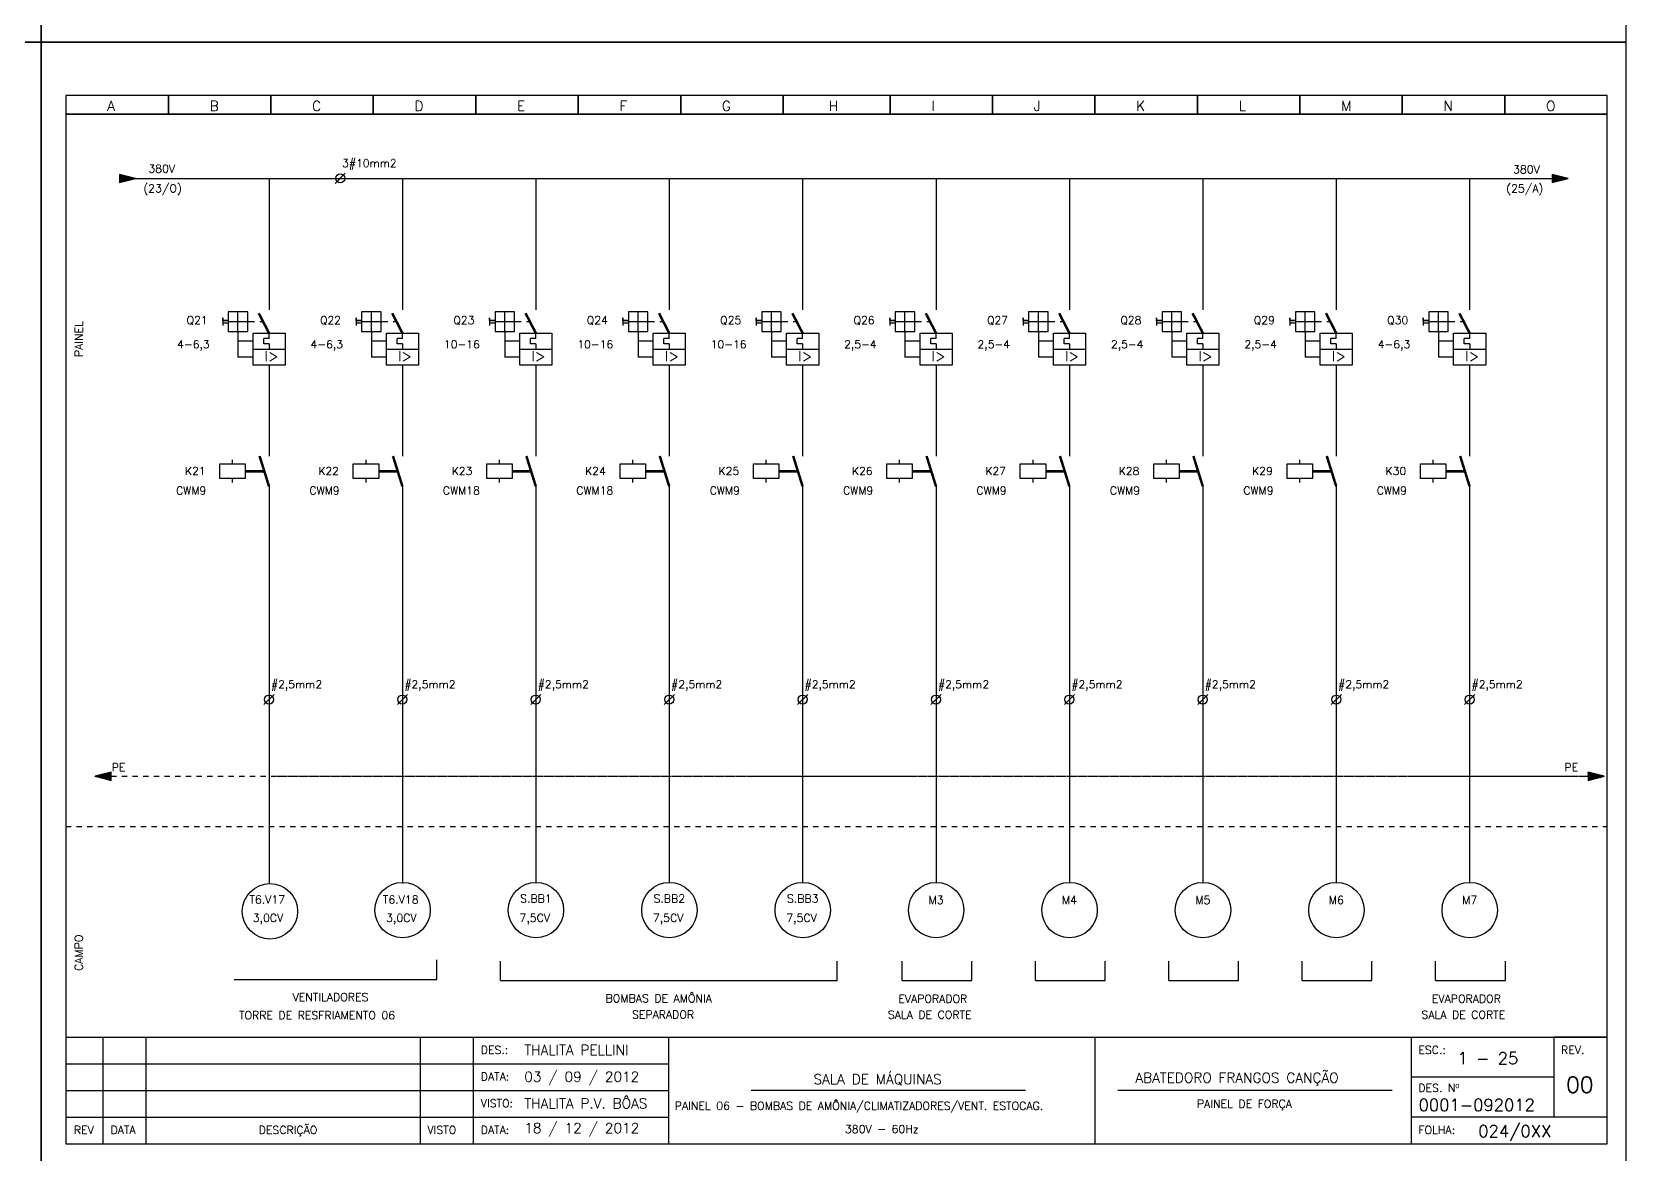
# Model space of a CAD drawing. Header units: millimetres. Extents: x 1974 to 2560, y 1429 to 1567.
# Drawn here: x 2159.6 to 2189.47, y 1512.83 to 1533.85 of the extents above; entities that cross this region are included whole.
import ezdxf

# ---------------------------------------------------------------- set-up
doc = ezdxf.new("R2010")
doc.units = ezdxf.units.MM
for name, pattern in [('DASHDOT2', [0.5, 0.25, -0.125, 0, -0.125]), ('DASHED', [0.75, 0.5, -0.25]), ('HIDDEN2', [0.1875, 0.125, -0.0625])]:
    doc.linetypes.add(name, pattern=pattern)
for name, color, linetype in [('1', 5, 'Continuous'), ('ALIMENTAÇÃO', 6, 'Continuous'), ('CONECTOR_SAK', 2, 'Continuous'), ('DISJUNTOR', 5, 'Continuous'), ('EQUIPAMENTOS', 5, 'Continuous'), ('MARGEM', 1, 'Continuous'), ('MOTORES', 5, 'Continuous'), ('PAINEL', 7, 'Continuous'), ('TERRA', 3, 'DASHED'), ('TEXTO', 4, 'Continuous'), ('TEXTO_2', 5, 'Continuous'), ('TIMBRE', 7, 'Continuous')]:
    doc.layers.add(name, color=color, linetype=linetype)
doc.styles.add('REGUA60', font='romans.shx', dxfattribs={"height": 2})
doc.styles.add('ROMANC', font='romanc.shx', dxfattribs={"height": 0.55})
doc.styles.add('ROMANS', font='romans.shx', dxfattribs={"height": 37})

msp = doc.modelspace()

# ---------------------------------------------------------------- hatches: boundary and pattern name
at = {"layer": 'EQUIPAMENTOS'}
for points in [[(2161.54, 1531.109), (2161.24, 1531.184), (2161.24, 1531.034)], [(2188.386, 1531.109), (2188.086, 1531.184), (2188.086, 1531.034)]]:
    msp.add_hatch(color=256, dxfattribs=at).paths.add_polyline_path(points)
at = {"layer": 'TERRA'}
h = msp.add_hatch(dxfattribs=at)
h.set_pattern_fill('ANSI31', color=256, scale=0.004, angle=180, style=0)
h.set_pattern_definition([(225, (2218.03320223, 1568.52584864), (0.0003535533906, -0.0003535533906), [])])
h.paths.add_polyline_path([(2160.779, 1519.906), (2161.079, 1519.906), (2161.079, 1519.981)])
h.paths.add_polyline_path([(2161.079, 1519.831), (2161.079, 1519.906), (2160.779, 1519.906)])
h = msp.add_hatch(dxfattribs=at)
h.set_pattern_fill('ANSI31', color=256, scale=0.004, style=0)
h.set_pattern_definition([(45, (2131.80874803, 1471.2862611), (-0.0003535533906, 0.0003535533906), [])])
h.paths.add_polyline_path([(2189.063, 1519.906), (2188.763, 1519.906), (2188.763, 1519.831)])
h.paths.add_polyline_path([(2188.763, 1519.981), (2188.763, 1519.906), (2189.063, 1519.906)])

# ---------------------------------------------------------------- linework, layer by layer
for p, q in [((2167.185, 1516.102), (2167.185, 1516.466)), ((2168.378, 1516.078), (2168.378, 1516.442)), ((2174.685, 1516.078), (2174.685, 1516.442)), ((2175.903, 1516.078), (2175.903, 1516.442)), ((2177.21, 1516.078), (2177.21, 1516.442)), ((2178.403, 1516.078), (2178.403, 1516.442)), ((2179.71, 1516.078), (2179.71, 1516.442)), ((2180.903, 1516.078), (2180.903, 1516.442)), ((2182.21, 1516.078), (2182.21, 1516.442)), ((2183.403, 1516.078), (2183.403, 1516.442)), ((2184.71, 1516.078), (2184.71, 1516.442)), ((2185.903, 1516.078), (2185.903, 1516.442)), ((2187.21, 1516.078), (2187.21, 1516.442)), ((2163.386, 1516.102), (2167.185, 1516.102)), ((2168.378, 1516.078), (2174.685, 1516.078)), ((2175.903, 1516.078), (2177.21, 1516.078)), ((2178.403, 1516.078), (2179.71, 1516.078)), ((2180.903, 1516.078), (2182.21, 1516.078)), ((2183.403, 1516.078), (2184.71, 1516.078)), ((2185.903, 1516.078), (2187.21, 1516.078)), ((2189.119, 1515.022), (2188.119, 1515.022))]:
    msp.add_line(p, q)
at = {"layer": '1'}
for p, q in [((2163.64, 1528.607), (2163.276, 1528.607)), ((2163.276, 1528.607), (2163.276, 1528.243)), ((2163.458, 1528.243), (2163.458, 1528.607)), ((2163.64, 1528.243), (2163.64, 1528.607)), ((2166.14, 1528.607), (2165.776, 1528.607)), ((2165.776, 1528.607), (2165.776, 1528.243)), ((2165.958, 1528.243), (2165.958, 1528.607)), ((2166.14, 1528.243), (2166.14, 1528.607)), ((2168.64, 1528.607), (2168.276, 1528.607)), ((2168.276, 1528.607), (2168.276, 1528.243)), ((2168.458, 1528.243), (2168.458, 1528.607)), ((2168.64, 1528.243), (2168.64, 1528.607)), ((2171.14, 1528.607), (2170.776, 1528.607)), ((2170.776, 1528.607), (2170.776, 1528.243)), ((2170.958, 1528.243), (2170.958, 1528.607)), ((2171.14, 1528.243), (2171.14, 1528.607)), ((2173.64, 1528.607), (2173.276, 1528.607)), ((2173.276, 1528.607), (2173.276, 1528.243)), ((2173.458, 1528.243), (2173.458, 1528.607)), ((2173.64, 1528.243), (2173.64, 1528.607)), ((2176.14, 1528.607), (2175.776, 1528.607)), ((2175.776, 1528.607), (2175.776, 1528.243)), ((2175.958, 1528.243), (2175.958, 1528.607)), ((2176.14, 1528.243), (2176.14, 1528.607)), ((2178.64, 1528.607), (2178.276, 1528.607)), ((2178.276, 1528.607), (2178.276, 1528.243)), ((2178.458, 1528.243), (2178.458, 1528.607)), ((2178.64, 1528.243), (2178.64, 1528.607)), ((2181.14, 1528.607), (2180.776, 1528.607)), ((2180.776, 1528.607), (2180.776, 1528.243)), ((2180.958, 1528.243), (2180.958, 1528.607)), ((2181.14, 1528.243), (2181.14, 1528.607)), ((2183.64, 1528.607), (2183.276, 1528.607)), ((2183.276, 1528.607), (2183.276, 1528.243)), ((2183.458, 1528.243), (2183.458, 1528.607)), ((2183.64, 1528.243), (2183.64, 1528.607)), ((2186.14, 1528.607), (2185.776, 1528.607)), ((2185.776, 1528.607), (2185.776, 1528.243)), ((2185.958, 1528.243), (2185.958, 1528.607)), ((2186.14, 1528.243), (2186.14, 1528.607)), ((2163.172, 1528.498), (2163.172, 1528.352)), ((2163.172, 1528.446), (2163.172, 1528.498)), ((2163.276, 1528.446), (2163.172, 1528.446)), ((2163.172, 1528.446), (2163.276, 1528.446)), ((2163.172, 1528.404), (2163.276, 1528.404)), ((2163.276, 1528.425), (2163.64, 1528.425)), ((2163.276, 1528.243), (2163.64, 1528.243)), ((2165.672, 1528.498), (2165.672, 1528.352)), ((2165.672, 1528.446), (2165.672, 1528.498)), ((2165.776, 1528.446), (2165.672, 1528.446)), ((2165.672, 1528.446), (2165.776, 1528.446)), ((2165.672, 1528.404), (2165.776, 1528.404)), ((2165.776, 1528.425), (2166.14, 1528.425)), ((2165.776, 1528.243), (2166.14, 1528.243)), ((2168.172, 1528.498), (2168.172, 1528.352)), ((2168.172, 1528.446), (2168.172, 1528.498)), ((2168.276, 1528.446), (2168.172, 1528.446)), ((2168.172, 1528.446), (2168.276, 1528.446)), ((2168.172, 1528.404), (2168.276, 1528.404)), ((2168.276, 1528.425), (2168.64, 1528.425)), ((2168.276, 1528.243), (2168.64, 1528.243)), ((2170.672, 1528.498), (2170.672, 1528.352)), ((2170.672, 1528.446), (2170.672, 1528.498)), ((2170.776, 1528.446), (2170.672, 1528.446)), ((2170.672, 1528.446), (2170.776, 1528.446)), ((2170.672, 1528.404), (2170.776, 1528.404)), ((2170.776, 1528.425), (2171.14, 1528.425)), ((2170.776, 1528.243), (2171.14, 1528.243)), ((2173.172, 1528.498), (2173.172, 1528.352)), ((2173.172, 1528.446), (2173.172, 1528.498)), ((2173.276, 1528.446), (2173.172, 1528.446)), ((2173.172, 1528.446), (2173.276, 1528.446)), ((2173.172, 1528.404), (2173.276, 1528.404)), ((2173.276, 1528.425), (2173.64, 1528.425)), ((2173.276, 1528.243), (2173.64, 1528.243)), ((2175.672, 1528.498), (2175.672, 1528.352)), ((2175.672, 1528.446), (2175.672, 1528.498)), ((2175.776, 1528.446), (2175.672, 1528.446)), ((2175.672, 1528.446), (2175.776, 1528.446)), ((2175.672, 1528.404), (2175.776, 1528.404)), ((2175.776, 1528.425), (2176.14, 1528.425)), ((2175.776, 1528.243), (2176.14, 1528.243)), ((2178.172, 1528.498), (2178.172, 1528.352)), ((2178.172, 1528.446), (2178.172, 1528.498)), ((2178.276, 1528.446), (2178.172, 1528.446)), ((2178.172, 1528.446), (2178.276, 1528.446)), ((2178.172, 1528.404), (2178.276, 1528.404)), ((2178.276, 1528.425), (2178.64, 1528.425)), ((2178.276, 1528.243), (2178.64, 1528.243)), ((2180.672, 1528.498), (2180.672, 1528.352)), ((2180.672, 1528.446), (2180.672, 1528.498)), ((2180.776, 1528.446), (2180.672, 1528.446)), ((2180.672, 1528.446), (2180.776, 1528.446)), ((2180.672, 1528.404), (2180.776, 1528.404)), ((2180.776, 1528.425), (2181.14, 1528.425)), ((2180.776, 1528.243), (2181.14, 1528.243)), ((2183.172, 1528.498), (2183.172, 1528.352)), ((2183.172, 1528.446), (2183.172, 1528.498)), ((2183.276, 1528.446), (2183.172, 1528.446)), ((2183.172, 1528.446), (2183.276, 1528.446)), ((2183.172, 1528.404), (2183.276, 1528.404)), ((2183.276, 1528.425), (2183.64, 1528.425)), ((2183.276, 1528.243), (2183.64, 1528.243)), ((2185.672, 1528.498), (2185.672, 1528.352)), ((2185.672, 1528.446), (2185.672, 1528.498)), ((2185.776, 1528.446), (2185.672, 1528.446)), ((2185.672, 1528.446), (2185.776, 1528.446)), ((2185.672, 1528.404), (2185.776, 1528.404)), ((2185.776, 1528.425), (2186.14, 1528.425)), ((2185.776, 1528.243), (2186.14, 1528.243))]:
    msp.add_line(p, q, dxfattribs=at)
at = {"layer": 'ALIMENTAÇÃO', "color": 6}
for p, q in [((2164.04, 1531.109), (2164.04, 1528.645)), ((2166.54, 1531.109), (2166.54, 1528.645)), ((2169.04, 1531.109), (2169.04, 1528.645)), ((2171.54, 1531.109), (2171.54, 1528.645)), ((2174.04, 1531.109), (2174.04, 1528.645)), ((2176.54, 1531.109), (2176.54, 1528.645)), ((2179.04, 1531.109), (2179.04, 1528.645)), ((2181.54, 1531.109), (2181.54, 1528.645)), ((2184.04, 1531.109), (2184.04, 1528.645)), ((2186.54, 1531.109), (2186.54, 1528.645)), ((2164.04, 1527.607), (2164.04, 1525.902)), ((2166.54, 1527.607), (2166.54, 1525.902)), ((2169.04, 1527.607), (2169.04, 1525.902)), ((2171.54, 1527.607), (2171.54, 1525.902)), ((2174.04, 1527.607), (2174.04, 1525.902)), ((2176.54, 1527.607), (2176.54, 1525.902)), ((2179.04, 1527.607), (2179.04, 1525.902)), ((2181.54, 1527.607), (2181.54, 1525.902)), ((2184.04, 1527.607), (2184.04, 1525.902)), ((2186.54, 1527.607), (2186.54, 1525.902)), ((2164.04, 1525.339), (2164.04, 1521.345)), ((2166.54, 1525.339), (2166.54, 1521.345)), ((2169.04, 1525.339), (2169.04, 1521.345)), ((2171.54, 1525.339), (2171.54, 1521.345)), ((2174.04, 1525.339), (2174.04, 1521.345)), ((2176.54, 1525.339), (2176.54, 1521.345)), ((2179.04, 1525.339), (2179.04, 1521.345)), ((2181.54, 1525.339), (2181.54, 1521.345)), ((2184.04, 1525.339), (2184.04, 1521.345)), ((2186.54, 1525.339), (2186.54, 1521.345)), ((2164.04, 1521.345), (2164.04, 1517.896)), ((2166.54, 1521.345), (2166.54, 1517.896)), ((2169.04, 1521.345), (2169.04, 1517.919)), ((2171.54, 1521.345), (2171.54, 1517.919)), ((2174.04, 1521.345), (2174.04, 1517.919)), ((2176.54, 1521.345), (2176.54, 1517.919)), ((2179.04, 1521.345), (2179.04, 1517.919)), ((2181.54, 1521.345), (2181.54, 1517.919)), ((2184.04, 1521.345), (2184.04, 1517.919)), ((2186.54, 1521.345), (2186.54, 1517.919))]:
    msp.add_line(p, q, dxfattribs=at)
at = {"layer": 'CONECTOR_SAK'}
for p, q in [((2165.47, 1531.206), (2165.279, 1531.013)), ((2164.136, 1521.442), (2163.945, 1521.249)), ((2166.636, 1521.442), (2166.445, 1521.249)), ((2169.136, 1521.442), (2168.945, 1521.249)), ((2171.636, 1521.442), (2171.445, 1521.249)), ((2174.136, 1521.442), (2173.945, 1521.249)), ((2176.636, 1521.442), (2176.445, 1521.249)), ((2179.136, 1521.442), (2178.945, 1521.249)), ((2181.636, 1521.442), (2181.445, 1521.249)), ((2184.136, 1521.442), (2183.945, 1521.249)), ((2186.636, 1521.442), (2186.445, 1521.249))]:
    msp.add_line(p, q, dxfattribs=at)
for centre in [(2165.374, 1531.109), (2164.04, 1521.345), (2166.54, 1521.345), (2169.04, 1521.345), (2171.54, 1521.345), (2174.04, 1521.345), (2176.54, 1521.345), (2179.04, 1521.345), (2181.54, 1521.345), (2184.04, 1521.345), (2186.54, 1521.345)]:
    msp.add_circle(centre, 0.0846, dxfattribs=at)
at = {"layer": 'DISJUNTOR'}
for p, q in [((2163.458, 1528.243), (2163.458, 1527.757)), ((2164.041, 1528.108), (2164.041, 1528.208)), ((2165.958, 1528.243), (2165.958, 1527.757)), ((2166.541, 1528.108), (2166.541, 1528.208)), ((2168.458, 1528.243), (2168.458, 1527.757)), ((2169.041, 1528.108), (2169.041, 1528.208)), ((2170.958, 1528.243), (2170.958, 1527.757)), ((2171.541, 1528.108), (2171.541, 1528.208)), ((2173.458, 1528.243), (2173.458, 1527.757)), ((2174.041, 1528.108), (2174.041, 1528.208)), ((2175.958, 1528.243), (2175.958, 1527.757)), ((2176.541, 1528.108), (2176.541, 1528.208)), ((2178.458, 1528.243), (2178.458, 1527.757)), ((2179.041, 1528.108), (2179.041, 1528.208)), ((2180.958, 1528.243), (2180.958, 1527.757)), ((2181.541, 1528.108), (2181.541, 1528.208)), ((2183.458, 1528.243), (2183.458, 1527.757)), ((2184.041, 1528.108), (2184.041, 1528.208)), ((2185.958, 1528.243), (2185.958, 1527.757)), ((2186.541, 1528.108), (2186.541, 1528.208)), ((2163.74, 1528.057), (2163.458, 1528.057)), ((2163.741, 1527.908), (2164.341, 1527.908)), ((2164.041, 1528.108), (2163.941, 1528.108)), ((2163.941, 1528.008), (2163.941, 1528.108)), ((2164.041, 1528.008), (2163.941, 1528.008)), ((2164.041, 1528.008), (2164.041, 1527.908)), ((2166.24, 1528.057), (2165.958, 1528.057)), ((2166.241, 1527.908), (2166.841, 1527.908)), ((2166.541, 1528.108), (2166.441, 1528.108)), ((2166.441, 1528.008), (2166.441, 1528.108)), ((2166.541, 1528.008), (2166.441, 1528.008)), ((2166.541, 1528.008), (2166.541, 1527.908)), ((2168.74, 1528.057), (2168.458, 1528.057)), ((2168.741, 1527.908), (2169.341, 1527.908)), ((2169.041, 1528.108), (2168.941, 1528.108)), ((2168.941, 1528.008), (2168.941, 1528.108)), ((2169.041, 1528.008), (2168.941, 1528.008)), ((2169.041, 1528.008), (2169.041, 1527.908)), ((2171.24, 1528.057), (2170.958, 1528.057)), ((2171.241, 1527.908), (2171.841, 1527.908)), ((2171.541, 1528.108), (2171.441, 1528.108)), ((2171.441, 1528.008), (2171.441, 1528.108)), ((2171.541, 1528.008), (2171.441, 1528.008)), ((2171.541, 1528.008), (2171.541, 1527.908)), ((2173.74, 1528.057), (2173.458, 1528.057)), ((2173.741, 1527.908), (2174.341, 1527.908)), ((2174.041, 1528.108), (2173.941, 1528.108)), ((2173.941, 1528.008), (2173.941, 1528.108)), ((2174.041, 1528.008), (2173.941, 1528.008)), ((2174.041, 1528.008), (2174.041, 1527.908)), ((2176.24, 1528.057), (2175.958, 1528.057)), ((2176.241, 1527.908), (2176.841, 1527.908)), ((2176.541, 1528.108), (2176.441, 1528.108)), ((2176.441, 1528.008), (2176.441, 1528.108)), ((2176.541, 1528.008), (2176.441, 1528.008)), ((2176.541, 1528.008), (2176.541, 1527.908)), ((2178.74, 1528.057), (2178.458, 1528.057)), ((2178.741, 1527.908), (2179.341, 1527.908)), ((2179.041, 1528.108), (2178.941, 1528.108)), ((2178.941, 1528.008), (2178.941, 1528.108)), ((2179.041, 1528.008), (2178.941, 1528.008)), ((2179.041, 1528.008), (2179.041, 1527.908)), ((2181.24, 1528.057), (2180.958, 1528.057)), ((2181.241, 1527.908), (2181.841, 1527.908)), ((2181.541, 1528.108), (2181.441, 1528.108)), ((2181.441, 1528.008), (2181.441, 1528.108)), ((2181.541, 1528.008), (2181.441, 1528.008)), ((2181.541, 1528.008), (2181.541, 1527.908)), ((2183.74, 1528.057), (2183.458, 1528.057)), ((2183.741, 1527.908), (2184.341, 1527.908)), ((2184.041, 1528.108), (2183.941, 1528.108)), ((2183.941, 1528.008), (2183.941, 1528.108)), ((2184.041, 1528.008), (2183.941, 1528.008)), ((2184.041, 1528.008), (2184.041, 1527.908)), ((2186.24, 1528.057), (2185.958, 1528.057)), ((2186.241, 1527.908), (2186.841, 1527.908)), ((2186.541, 1528.108), (2186.441, 1528.108)), ((2186.441, 1528.008), (2186.441, 1528.108)), ((2186.541, 1528.008), (2186.441, 1528.008)), ((2186.541, 1528.008), (2186.541, 1527.908)), ((2163.74, 1527.757), (2163.458, 1527.757)), ((2166.24, 1527.757), (2165.958, 1527.757)), ((2168.74, 1527.757), (2168.458, 1527.757)), ((2171.24, 1527.757), (2170.958, 1527.757)), ((2173.74, 1527.757), (2173.458, 1527.757)), ((2176.24, 1527.757), (2175.958, 1527.757)), ((2178.74, 1527.757), (2178.458, 1527.757)), ((2181.24, 1527.757), (2180.958, 1527.757)), ((2183.74, 1527.757), (2183.458, 1527.757)), ((2186.24, 1527.757), (2185.958, 1527.757))]:
    msp.add_line(p, q, dxfattribs=at)
at = {"layer": 'DISJUNTOR', "linetype": 'HIDDEN2'}
for p, q in [((2163.64, 1528.425), (2163.94, 1528.425)), ((2166.14, 1528.425), (2166.44, 1528.425)), ((2168.64, 1528.425), (2168.94, 1528.425)), ((2171.14, 1528.425), (2171.44, 1528.425)), ((2173.64, 1528.425), (2173.94, 1528.425)), ((2176.14, 1528.425), (2176.44, 1528.425)), ((2178.64, 1528.425), (2178.94, 1528.425)), ((2181.14, 1528.425), (2181.44, 1528.425)), ((2183.64, 1528.425), (2183.94, 1528.425)), ((2186.14, 1528.425), (2186.44, 1528.425))]:
    msp.add_line(p, q, dxfattribs=at)
at = {"layer": 'DISJUNTOR', "const_width": 0.0472}
for points in [[(2164.041, 1528.208), (2163.848, 1528.582)], [(2166.541, 1528.208), (2166.348, 1528.582)], [(2169.041, 1528.208), (2168.848, 1528.582)], [(2171.541, 1528.208), (2171.348, 1528.582)], [(2174.041, 1528.208), (2173.848, 1528.582)], [(2176.541, 1528.208), (2176.348, 1528.582)], [(2179.041, 1528.208), (2178.848, 1528.582)], [(2181.541, 1528.208), (2181.348, 1528.582)], [(2184.041, 1528.208), (2183.848, 1528.582)], [(2186.541, 1528.208), (2186.348, 1528.582)]]:
    msp.add_lwpolyline(points, dxfattribs=at)
at = {"layer": 'DISJUNTOR'}
for points in [[(2163.741, 1528.208), (2164.341, 1528.208), (2164.341, 1527.608), (2163.741, 1527.608)], [(2166.241, 1528.208), (2166.841, 1528.208), (2166.841, 1527.608), (2166.241, 1527.608)], [(2168.741, 1528.208), (2169.341, 1528.208), (2169.341, 1527.608), (2168.741, 1527.608)], [(2171.241, 1528.208), (2171.841, 1528.208), (2171.841, 1527.608), (2171.241, 1527.608)], [(2173.741, 1528.208), (2174.341, 1528.208), (2174.341, 1527.608), (2173.741, 1527.608)], [(2176.241, 1528.208), (2176.841, 1528.208), (2176.841, 1527.608), (2176.241, 1527.608)], [(2178.741, 1528.208), (2179.341, 1528.208), (2179.341, 1527.608), (2178.741, 1527.608)], [(2181.241, 1528.208), (2181.841, 1528.208), (2181.841, 1527.608), (2181.241, 1527.608)], [(2183.741, 1528.208), (2184.341, 1528.208), (2184.341, 1527.608), (2183.741, 1527.608)], [(2186.241, 1528.208), (2186.841, 1528.208), (2186.841, 1527.608), (2186.241, 1527.608)]]:
    msp.add_lwpolyline(points, close=True, dxfattribs=at)
at = {"layer": 'EQUIPAMENTOS'}
for p, q in [((2161.54, 1531.109), (2188.386, 1531.109)), ((2163.358, 1525.763), (2163.358, 1525.834)), ((2165.858, 1525.763), (2165.858, 1525.834)), ((2168.358, 1525.763), (2168.358, 1525.834)), ((2170.858, 1525.763), (2170.858, 1525.834)), ((2173.358, 1525.763), (2173.358, 1525.834)), ((2175.858, 1525.763), (2175.858, 1525.834)), ((2178.358, 1525.763), (2178.358, 1525.834)), ((2180.858, 1525.763), (2180.858, 1525.834)), ((2183.358, 1525.763), (2183.358, 1525.834)), ((2185.858, 1525.763), (2185.858, 1525.834)), ((2163.596, 1525.633), (2163.948, 1525.633)), ((2163.596, 1525.613), (2163.955, 1525.613)), ((2166.096, 1525.633), (2166.448, 1525.633)), ((2166.096, 1525.613), (2166.455, 1525.613)), ((2168.596, 1525.633), (2168.948, 1525.633)), ((2168.596, 1525.613), (2168.955, 1525.613)), ((2171.096, 1525.633), (2171.448, 1525.633)), ((2171.096, 1525.613), (2171.455, 1525.613)), ((2173.596, 1525.633), (2173.948, 1525.633)), ((2173.596, 1525.613), (2173.955, 1525.613)), ((2176.096, 1525.633), (2176.448, 1525.633)), ((2176.096, 1525.613), (2176.455, 1525.613)), ((2178.596, 1525.633), (2178.948, 1525.633)), ((2178.596, 1525.613), (2178.955, 1525.613)), ((2181.096, 1525.633), (2181.448, 1525.633)), ((2181.096, 1525.613), (2181.455, 1525.613)), ((2183.596, 1525.633), (2183.948, 1525.633)), ((2183.596, 1525.613), (2183.955, 1525.613)), ((2186.096, 1525.633), (2186.448, 1525.633)), ((2186.096, 1525.613), (2186.455, 1525.613)), ((2163.358, 1525.413), (2163.358, 1525.484)), ((2165.858, 1525.413), (2165.858, 1525.484)), ((2168.358, 1525.413), (2168.358, 1525.484)), ((2170.858, 1525.413), (2170.858, 1525.484)), ((2173.358, 1525.413), (2173.358, 1525.484)), ((2175.858, 1525.413), (2175.858, 1525.484)), ((2178.358, 1525.413), (2178.358, 1525.484)), ((2180.858, 1525.413), (2180.858, 1525.484)), ((2183.358, 1525.413), (2183.358, 1525.484)), ((2185.858, 1525.413), (2185.858, 1525.484))]:
    msp.add_line(p, q, dxfattribs=at)
for points in [[(2161.24, 1531.034), (2161.54, 1531.109), (2161.24, 1531.184), (2161.24, 1531.034)], [(2188.086, 1531.034), (2188.386, 1531.109), (2188.086, 1531.184), (2188.086, 1531.034)]]:
    msp.add_lwpolyline(points, dxfattribs=at)
at = {"layer": 'EQUIPAMENTOS', "const_width": 0.0472}
for points in [[(2164.04, 1525.339), (2163.863, 1525.907)], [(2166.54, 1525.339), (2166.363, 1525.907)], [(2169.04, 1525.339), (2168.863, 1525.907)], [(2171.54, 1525.339), (2171.363, 1525.907)], [(2174.04, 1525.339), (2173.863, 1525.907)], [(2176.54, 1525.339), (2176.363, 1525.907)], [(2179.04, 1525.339), (2178.863, 1525.907)], [(2181.54, 1525.339), (2181.363, 1525.907)], [(2184.04, 1525.339), (2183.863, 1525.907)], [(2186.54, 1525.339), (2186.363, 1525.907)]]:
    msp.add_lwpolyline(points, dxfattribs=at)
at = {"layer": 'EQUIPAMENTOS'}
for points in [[(2163.12, 1525.484), (2163.12, 1525.763), (2163.596, 1525.763), (2163.596, 1525.484)], [(2165.62, 1525.484), (2165.62, 1525.763), (2166.096, 1525.763), (2166.096, 1525.484)], [(2168.12, 1525.484), (2168.12, 1525.763), (2168.596, 1525.763), (2168.596, 1525.484)], [(2170.62, 1525.484), (2170.62, 1525.763), (2171.096, 1525.763), (2171.096, 1525.484)], [(2173.12, 1525.484), (2173.12, 1525.763), (2173.596, 1525.763), (2173.596, 1525.484)], [(2175.62, 1525.484), (2175.62, 1525.763), (2176.096, 1525.763), (2176.096, 1525.484)], [(2178.12, 1525.484), (2178.12, 1525.763), (2178.596, 1525.763), (2178.596, 1525.484)], [(2180.62, 1525.484), (2180.62, 1525.763), (2181.096, 1525.763), (2181.096, 1525.484)], [(2183.12, 1525.484), (2183.12, 1525.763), (2183.596, 1525.763), (2183.596, 1525.484)], [(2185.62, 1525.484), (2185.62, 1525.763), (2186.096, 1525.763), (2186.096, 1525.484)]]:
    msp.add_lwpolyline(points, close=True, dxfattribs=at)
at = {"layer": 'MARGEM', "color": 7}
for points in [[(2130.073, 1533.659), (2159.773, 1533.659), (2159.773, 1554.684), (2130.073, 1554.684)], [(2159.773, 1533.659), (2189.473, 1533.659), (2189.473, 1554.684), (2159.773, 1554.684)], [(2130.073, 1512.634), (2159.773, 1512.634), (2159.773, 1533.659), (2130.073, 1533.659)], [(2159.773, 1512.634), (2189.473, 1512.634), (2189.473, 1533.659), (2159.773, 1533.659)]]:
    msp.add_lwpolyline(points, close=True, dxfattribs=at)
at = {"layer": 'MOTORES'}
for centre in [(2164.058, 1517.377), (2166.543, 1517.4), (2169.043, 1517.4), (2171.543, 1517.4), (2174.043, 1517.4), (2176.543, 1517.4), (2179.043, 1517.4), (2181.543, 1517.4), (2184.043, 1517.4), (2186.543, 1517.4)]:
    msp.add_circle(centre, 0.519, dxfattribs=at)
at = {"layer": 'PAINEL', "color": 12, "linetype": 'HIDDEN2', "ltscale": 0.005}
msp.add_line((2160.235, 1518.966), (2189.119, 1518.966), dxfattribs=at)
at = {"layer": 'TERRA', "linetype": 'DASHDOT2', "ltscale": 0.0025}
for p, q in [((2161.079, 1519.906), (2188.763, 1519.906)), ((2161.079, 1519.906), (2188.763, 1519.906)), ((2164.19, 1519.906), (2189.063, 1519.906))]:
    msp.add_line(p, q, dxfattribs=at)
at = {"layer": 'TERRA'}
for points in [[(2161.079, 1519.981), (2160.779, 1519.906), (2161.079, 1519.831), (2161.079, 1519.981)], [(2161.079, 1519.981), (2160.779, 1519.906), (2161.079, 1519.831), (2161.079, 1519.981)], [(2188.763, 1519.831), (2189.063, 1519.906), (2188.763, 1519.981), (2188.763, 1519.831)], [(2188.763, 1519.831), (2189.063, 1519.906), (2188.763, 1519.981), (2188.763, 1519.831)]]:
    msp.add_lwpolyline(points, dxfattribs=at)
at = {"layer": 'TIMBRE', "color": 12}
msp.add_line((2189.119, 1532.659), (2160.235, 1532.659), dxfattribs=at)
at = {"layer": 'TIMBRE'}
for p, q in [((2160.235, 1515.022), (2189.119, 1515.022)), ((2160.935, 1513.022), (2160.935, 1515.022)), ((2161.735, 1513.022), (2161.735, 1515.022)), ((2166.873, 1515.022), (2166.873, 1513.022)), ((2167.873, 1513.022), (2167.873, 1515.022)), ((2171.526, 1515.022), (2171.526, 1513.022)), ((2179.516, 1515.022), (2179.516, 1513.022)), ((2185.443, 1515.022), (2185.443, 1513.022)), ((2188.119, 1515.022), (2188.119, 1513.522)), ((2160.235, 1514.522), (2171.526, 1514.522)), ((2188.119, 1514.272), (2185.443, 1514.272)), ((2160.235, 1514.022), (2171.526, 1514.022)), ((2178.22, 1514.022), (2173.076, 1514.022)), ((2185.091, 1514.022), (2179.947, 1514.022)), ((2160.235, 1513.522), (2171.526, 1513.522)), ((2189.119, 1513.522), (2185.443, 1513.522))]:
    msp.add_line(p, q, dxfattribs=at)
at = {"layer": 'TIMBRE', "color": 12}
for points in [[(2160.235, 1532.309), (2162.155, 1532.309), (2162.155, 1532.659), (2160.235, 1532.659)], [(2162.155, 1532.309), (2164.075, 1532.309), (2164.075, 1532.659), (2162.155, 1532.659)], [(2164.075, 1532.309), (2165.995, 1532.309), (2165.995, 1532.659), (2164.075, 1532.659)], [(2165.995, 1532.309), (2167.915, 1532.309), (2167.915, 1532.659), (2165.995, 1532.659)], [(2167.915, 1532.309), (2169.835, 1532.309), (2169.835, 1532.659), (2167.915, 1532.659)], [(2169.835, 1532.309), (2171.755, 1532.309), (2171.755, 1532.659), (2169.835, 1532.659)], [(2171.755, 1532.309), (2173.675, 1532.309), (2173.675, 1532.659), (2171.755, 1532.659)], [(2173.675, 1532.309), (2175.679, 1532.309), (2175.679, 1532.659), (2173.675, 1532.659)], [(2175.679, 1532.309), (2177.599, 1532.309), (2177.599, 1532.659), (2175.679, 1532.659)], [(2177.599, 1532.309), (2179.519, 1532.309), (2179.519, 1532.659), (2177.599, 1532.659)], [(2179.519, 1532.309), (2181.439, 1532.309), (2181.439, 1532.659), (2179.519, 1532.659)], [(2181.439, 1532.309), (2183.359, 1532.309), (2183.359, 1532.659), (2181.439, 1532.659)], [(2183.359, 1532.309), (2185.279, 1532.309), (2185.279, 1532.659), (2183.359, 1532.659)], [(2185.279, 1532.309), (2187.199, 1532.309), (2187.199, 1532.659), (2185.279, 1532.659)], [(2187.199, 1532.309), (2189.119, 1532.309), (2189.119, 1532.659), (2187.199, 1532.659)], [(2160.235, 1513.022), (2189.119, 1513.022), (2189.119, 1532.309), (2160.235, 1532.309)]]:
    msp.add_lwpolyline(points, close=True, dxfattribs=at)

# ---------------------------------------------------------------- texts
at = {"style": 'ROMANS'}
for s, p in [('ESC.:', (2185.58, 1514.705)), ('REV.', (2188.255, 1514.705)), ('DES. Nº', (2185.58, 1513.992)), ('PAINEL 06 - BOMBAS DE AMÔNIA/CLIMATIZADORES/VENT. ESTOCAG.', (2171.644, 1513.658)), ('PAINEL DE FORÇA', (2181.43, 1513.696)), ('380V - 60Hz', (2174.833, 1513.223)), ('FOLHA:', (2185.58, 1513.205))]:
    msp.add_text(s, height=0.15, dxfattribs=at).set_placement(p)
at = {"layer": 'TEXTO'}
for s, height, style, p in [('A', 0.188, 'ROMANS', (2161.007, 1532.372)), ('B', 0.188, 'ROMANS', (2162.927, 1532.372)), ('C', 0.188, 'ROMANS', (2164.847, 1532.372)), ('D', 0.188, 'ROMANS', (2166.767, 1532.372)), ('E', 0.188, 'ROMANS', (2168.687, 1532.372)), ('F', 0.188, 'ROMANS', (2170.607, 1532.372)), ('G', 0.188, 'ROMANS', (2172.527, 1532.372)), ('H', 0.188, 'ROMANS', (2174.532, 1532.372)), ('I', 0.188, 'ROMANS', (2176.452, 1532.372)), ('J', 0.188, 'ROMANS', (2178.372, 1532.372)), ('K', 0.188, 'ROMANS', (2180.292, 1532.372)), ('L', 0.188, 'ROMANS', (2182.212, 1532.372)), ('M', 0.188, 'ROMANS', (2184.132, 1532.372)), ('N', 0.188, 'ROMANS', (2186.052, 1532.372)), ('O', 0.188, 'ROMANS', (2187.972, 1532.372)), ('3#10mm2', 0.148, 'ROMANS', (2165.411, 1531.319)), ('380V', 0.15, 'ROMANS', (2161.778, 1531.215)), ('380V', 0.15, 'ROMANS', (2187.354, 1531.203)), ('(23/O)', 0.15, 'ROMANS', (2161.685, 1530.847)), ('(25/A)', 0.15, 'ROMANS', (2187.227, 1530.843)), ('Q21', 0.148, 'ROMANS', (2162.496, 1528.378)), ('Q22', 0.148, 'ROMANS', (2164.996, 1528.378)), ('Q23', 0.148, 'ROMANS', (2167.496, 1528.378)), ('Q24', 0.148, 'ROMANS', (2169.996, 1528.378)), ('Q25', 0.148, 'ROMANS', (2172.496, 1528.378)), ('Q26', 0.148, 'ROMANS', (2174.996, 1528.378)), ('Q27', 0.148, 'ROMANS', (2177.496, 1528.378)), ('Q28', 0.148, 'ROMANS', (2179.996, 1528.378)), ('Q29', 0.148, 'ROMANS', (2182.496, 1528.378)), ('Q30', 0.148, 'ROMANS', (2184.996, 1528.378)), ('4-6,3', 0.148, 'ROMANS', (2162.318, 1527.926)), ('4-6,3', 0.148, 'ROMANS', (2164.818, 1527.926)), ('10-16', 0.148, 'ROMANS', (2167.318, 1527.926)), ('10-16', 0.148, 'ROMANS', (2169.818, 1527.926)), ('10-16', 0.148, 'ROMANS', (2172.318, 1527.926)), ('2,5-4', 0.148, 'ROMANS', (2174.818, 1527.926)), ('2,5-4', 0.148, 'ROMANS', (2177.318, 1527.926)), ('2,5-4', 0.148, 'ROMANS', (2179.818, 1527.926)), ('2,5-4', 0.148, 'ROMANS', (2182.318, 1527.926)), ('4-6,3', 0.148, 'ROMANS', (2184.818, 1527.926)), ('K21', 0.148, 'ROMANS', (2162.464, 1525.552)), ('K22', 0.148, 'ROMANS', (2164.964, 1525.552)), ('K23', 0.148, 'ROMANS', (2167.464, 1525.552)), ('K24', 0.148, 'ROMANS', (2169.964, 1525.552)), ('K25', 0.148, 'ROMANS', (2172.464, 1525.552)), ('K26', 0.148, 'ROMANS', (2174.964, 1525.552)), ('K27', 0.148, 'ROMANS', (2177.464, 1525.552)), ('K28', 0.148, 'ROMANS', (2179.964, 1525.552)), ('K29', 0.148, 'ROMANS', (2182.464, 1525.552)), ('K30', 0.148, 'ROMANS', (2184.964, 1525.552)), ('CWM9', 0.148, 'ROMANS', (2162.299, 1525.186)), ('CWM9', 0.148, 'ROMANS', (2164.799, 1525.186)), ('CWM18', 0.148, 'ROMANS', (2167.299, 1525.186)), ('CWM18', 0.148, 'ROMANS', (2169.799, 1525.186)), ('CWM9', 0.148, 'ROMANS', (2172.299, 1525.186)), ('CWM9', 0.148, 'ROMANS', (2174.799, 1525.186)), ('CWM9', 0.148, 'ROMANS', (2177.299, 1525.186)), ('CWM9', 0.148, 'ROMANS', (2179.799, 1525.186)), ('CWM9', 0.148, 'ROMANS', (2182.299, 1525.186)), ('CWM9', 0.148, 'ROMANS', (2184.799, 1525.186)), ('#2,5mm2', 0.148, 'ROMANS', (2164.077, 1521.555)), ('#2,5mm2', 0.148, 'ROMANS', (2166.577, 1521.555)), ('#2,5mm2', 0.148, 'ROMANS', (2169.077, 1521.555)), ('#2,5mm2', 0.148, 'ROMANS', (2171.577, 1521.555)), ('#2,5mm2', 0.148, 'ROMANS', (2174.077, 1521.555)), ('#2,5mm2', 0.148, 'ROMANS', (2176.577, 1521.555)), ('#2,5mm2', 0.148, 'ROMANS', (2179.077, 1521.555)), ('#2,5mm2', 0.148, 'ROMANS', (2181.577, 1521.555)), ('#2,5mm2', 0.148, 'ROMANS', (2184.077, 1521.555)), ('#2,5mm2', 0.148, 'ROMANS', (2186.577, 1521.555)), ('PE', 0.15, 'ROMANS', (2161.091, 1520)), ('PE', 0.15, 'ROMANS', (2188.318, 1520)), ('T6.V17', 0.15, 'REGUA60', (2163.673, 1517.522)), ('T6.V18', 0.15, 'REGUA60', (2166.173, 1517.522)), ('S.BB1', 0.15, 'REGUA60', (2168.746, 1517.54)), ('S.BB2', 0.15, 'REGUA60', (2171.246, 1517.54)), ('S.BB3', 0.15, 'REGUA60', (2173.746, 1517.54)), ('M3', 0.15, 'REGUA60', (2176.4, 1517.514)), ('M4', 0.15, 'REGUA60', (2178.9, 1517.514)), ('M5', 0.15, 'REGUA60', (2181.4, 1517.514)), ('M6', 0.15, 'REGUA60', (2183.9, 1517.514)), ('M7', 0.15, 'REGUA60', (2186.4, 1517.514)), ('3,0CV', 0.15, 'REGUA60', (2163.734, 1517.179)), ('3,0CV', 0.15, 'REGUA60', (2166.234, 1517.179)), ('7,5CV', 0.15, 'REGUA60', (2168.734, 1517.179)), ('7,5CV', 0.15, 'REGUA60', (2171.234, 1517.179)), ('7,5CV', 0.15, 'REGUA60', (2173.734, 1517.179)), ('VENTILADORES', 0.15, 'REGUA60', (2164.482, 1515.695)), ('BOMBAS DE AMÔNIA', 0.15, 'REGUA60', (2170.348, 1515.671)), ('EVAPORADOR', 0.15, 'REGUA60', (2175.834, 1515.664)), ('EVAPORADOR', 0.15, 'REGUA60', (2185.834, 1515.664)), ('TORRE DE RESFRIAMENTO 06', 0.15, 'REGUA60', (2163.478, 1515.355)), ('SEPARADOR', 0.15, 'REGUA60', (2170.843, 1515.367)), ('SALA DE CORTE', 0.15, 'REGUA60', (2175.638, 1515.365)), ('SALA DE CORTE', 0.15, 'REGUA60', (2185.638, 1515.365)), ('THALITA PELLINI', 0.1875, 'ROMANS', (2168.824, 1514.685)), ('03 / 09 / 2012', 0.1875, 'ROMANS', (2168.824, 1514.185)), ('THALITA P.V. BÔAS', 0.1875, 'ROMANS', (2168.824, 1513.685)), ('18 / 12 / 2012', 0.1875, 'ROMANS', (2168.824, 1513.222))]:
    msp.add_text(s, height=height, dxfattribs=dict(at, style=style)).set_placement(p)
at = {"layer": 'TEXTO', "style": 'REGUA60'}
for s, p in [('PAINEL', (2160.549, 1527.76)), ('CAMPO', (2160.549, 1516.259))]:
    msp.add_text(s, height=0.15, rotation=90, dxfattribs=at).set_placement(p)
at = {"layer": 'TEXTO', "color": 150, "style": 'ROMANS'}
for s, height, p in [('DES.:', 0.15, (2168.009, 1514.705)), ('1 - 25', 0.225, (2186.314, 1514.512)), ('DATA:', 0.15, (2168.009, 1514.205)), ('00', 0.3, (2188.347, 1513.978)), ('0001-092012', 0.225, (2185.584, 1513.636)), ('VISTO:', 0.15, (2168.009, 1513.705)), ('REV', 0.15, (2160.383, 1513.205)), ('DATA', 0.15, (2161.071, 1513.205)), ('DESCRIÇÃO', 0.15, (2163.847, 1513.205)), ('VISTO', 0.15, (2167.009, 1513.205)), ('DATA:', 0.15, (2168.009, 1513.205)), ('024/0XX', 0.225, (2186.702, 1513.146))]:
    msp.add_text(s, height=height, dxfattribs=at).set_placement(p)
at = {"layer": 'TEXTO_2'}
for s, height, style, p in [('I>', 0.1927, 'REGUA60', (2163.956, 1527.682)), ('I>', 0.1927, 'REGUA60', (2166.456, 1527.682)), ('I>', 0.1927, 'REGUA60', (2168.956, 1527.682)), ('I>', 0.1927, 'REGUA60', (2171.456, 1527.682)), ('I>', 0.1927, 'REGUA60', (2173.956, 1527.682)), ('I>', 0.1927, 'REGUA60', (2176.456, 1527.682)), ('I>', 0.1927, 'REGUA60', (2178.956, 1527.682)), ('I>', 0.1927, 'REGUA60', (2181.456, 1527.682)), ('I>', 0.1927, 'REGUA60', (2183.956, 1527.682)), ('I>', 0.1927, 'REGUA60', (2186.456, 1527.682)), ('SALA DE MÁQUINAS', 0.1875, 'ROMANC', (2174.245, 1514.138)), ('ABATEDORO FRANGOS CANÇÃO', 0.1875, 'ROMANC', (2180.277, 1514.166))]:
    msp.add_text(s, height=height, dxfattribs=dict(at, style=style)).set_placement(p)

doc.saveas('drawing.dxf')
